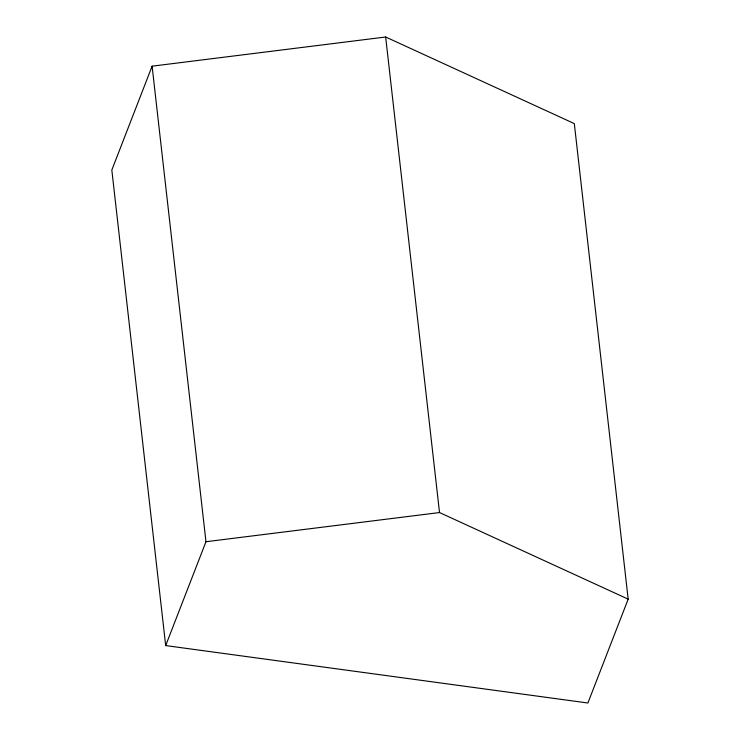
<?xml version="1.0" encoding="UTF-8"?>
<svg xmlns="http://www.w3.org/2000/svg" width="740" height="740" viewBox="0 0 740 740"><rect width="100%" height="100%" fill="white"/><g stroke="black" fill="none" stroke-linecap="round" stroke-linejoin="round"><path stroke-width="1.11" d="M152.107 66.175L111.823 170.024L165.686 645.576L587.893 703L628.177 599.15L574.314 123.599L385.66 37L152.107 66.175L205.97 541.726L165.686 645.576M205.97 541.726L439.523 512.552L628.177 599.15M385.66 37L439.523 512.552"/></g></svg>
